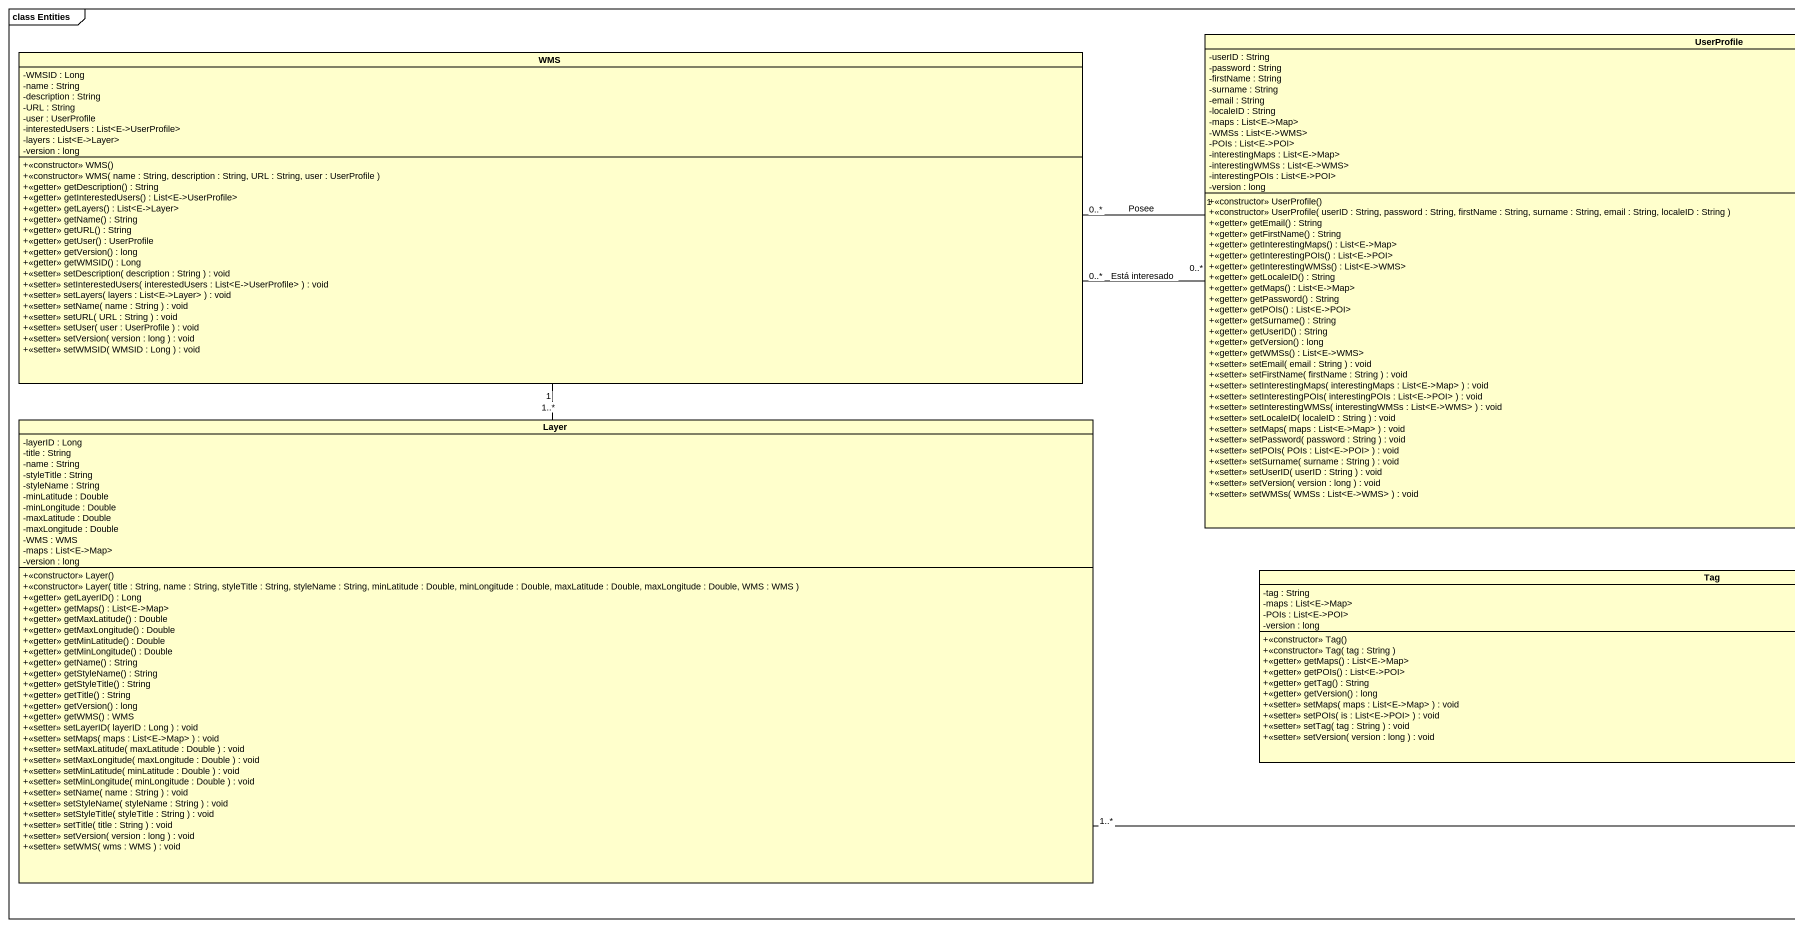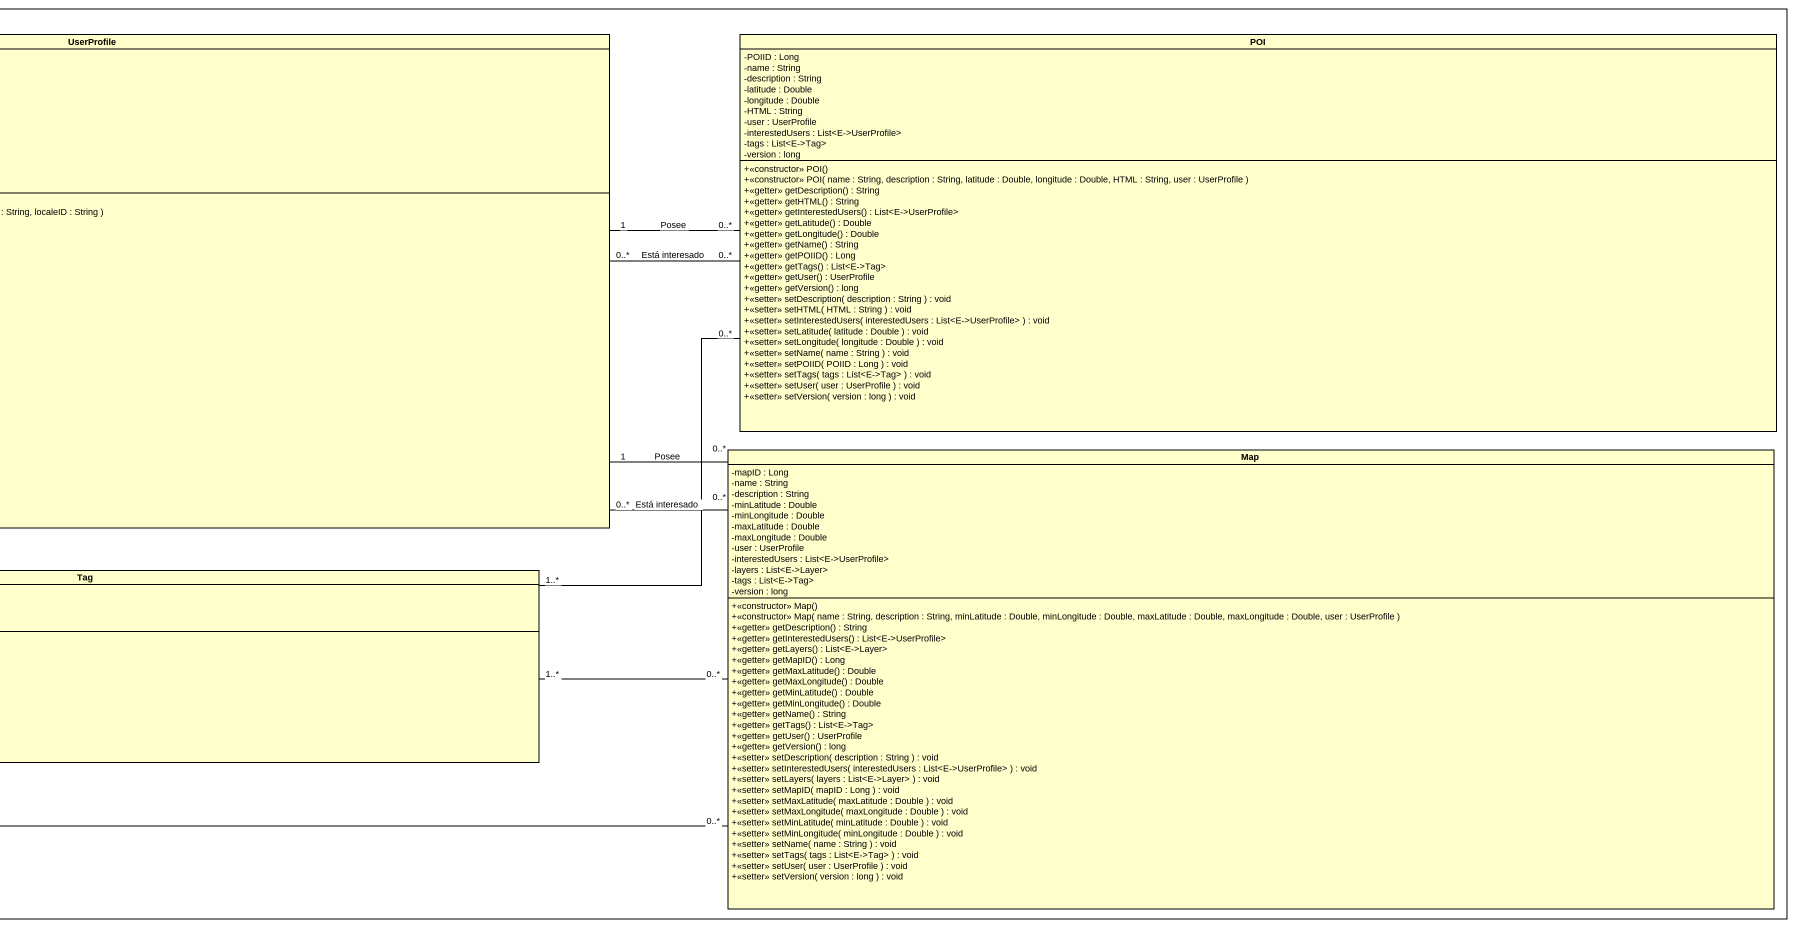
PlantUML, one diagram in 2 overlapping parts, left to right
@startuml
mainframe class Entities
hide circle
hide empty members
skinparam classAttributeIconSize 0
class WMS {
  -WMSID : Long
  -name : String
  -description : String
  -URL : String
  -user : UserProfile
  -interestedUsers : List<E->UserProfile>
  -layers : List<E->Layer>
  -version : long
  +<<constructor>> WMS()
  +<<constructor>> WMS( name : String, description : String, URL : String, user : UserProfile )
  +<<getter>> getDescription() : String
  +<<getter>> getInterestedUsers() : List<E->UserProfile>
  +<<getter>> getLayers() : List<E->Layer>
  +<<getter>> getName() : String
  +<<getter>> getURL() : String
  +<<getter>> getUser() : UserProfile
  +<<getter>> getVersion() : long
  +<<getter>> getWMSID() : Long
  +<<setter>> setDescription( description : String ) : void
  +<<setter>> setInterestedUsers( interestedUsers : List<E->UserProfile> ) : void
  +<<setter>> setLayers( layers : List<E->Layer> ) : void
  +<<setter>> setName( name : String ) : void
  +<<setter>> setURL( URL : String ) : void
  +<<setter>> setUser( user : UserProfile ) : void
  +<<setter>> setVersion( version : long ) : void
  +<<setter>> setWMSID( WMSID : Long ) : void
}
class UserProfile {
  -userID : String
  -password : String
  -firstName : String
  -surname : String
  -email : String
  -localeID : String
  -maps : List<E->Map>
  -WMSs : List<E->WMS>
  -POIs : List<E->POI>
  -interestingMaps : List<E->Map>
  -interestingWMSs : List<E->WMS>
  -interestingPOIs : List<E->POI>
  -version : long
  +<<constructor>> UserProfile()
  +<<constructor>> UserProfile( userID : String, password : String, firstName : String, surname : String, email : String, localeID : String )
  +<<getter>> getEmail() : String
  +<<getter>> getFirstName() : String
  +<<getter>> getInterestingMaps() : List<E->Map>
  +<<getter>> getInterestingPOIs() : List<E->POI>
  +<<getter>> getInterestingWMSs() : List<E->WMS>
  +<<getter>> getLocaleID() : String
  +<<getter>> getMaps() : List<E->Map>
  +<<getter>> getPassword() : String
  +<<getter>> getPOIs() : List<E->POI>
  +<<getter>> getSurname() : String
  +<<getter>> getUserID() : String
  +<<getter>> getVersion() : long
  +<<getter>> getWMSs() : List<E->WMS>
  +<<setter>> setEmail( email : String ) : void
  +<<setter>> setFirstName( firstName : String ) : void
  +<<setter>> setInterestingMaps( interestingMaps : List<E->Map> ) : void
  +<<setter>> setInterestingPOIs( interestingPOIs : List<E->POI> ) : void
  +<<setter>> setInterestingWMSs( interestingWMSs : List<E->WMS> ) : void
  +<<setter>> setLocaleID( localeID : String ) : void
  +<<setter>> setMaps( maps : List<E->Map> ) : void
  +<<setter>> setPassword( password : String ) : void
  +<<setter>> setPOIs( POIs : List<E->POI> ) : void
  +<<setter>> setSurname( surname : String ) : void
  +<<setter>> setUserID( userID : String ) : void
  +<<setter>> setVersion( version : long ) : void
  +<<setter>> setWMSs( WMSs : List<E->WMS> ) : void
}
class POI {
  -POIID : Long
  -name : String
  -description : String
  -latitude : Double
  -longitude : Double
  -HTML : String
  -user : UserProfile
  -interestedUsers : List<E->UserProfile>
  -tags : List<E->Tag>
  -version : long
  +<<constructor>> POI()
  +<<constructor>> POI( name : String, description : String, latitude : Double, longitude : Double, HTML : String, user : UserProfile )
  +<<getter>> getDescription() : String
  +<<getter>> getHTML() : String
  +<<getter>> getInterestedUsers() : List<E->UserProfile>
  +<<getter>> getLatitude() : Double
  +<<getter>> getLongitude() : Double
  +<<getter>> getName() : String
  +<<getter>> getPOIID() : Long
  +<<getter>> getTags() : List<E->Tag>
  +<<getter>> getUser() : UserProfile
  +<<getter>> getVersion() : long
  +<<setter>> setDescription( description : String ) : void
  +<<setter>> setHTML( HTML : String ) : void
  +<<setter>> setInterestedUsers( interestedUsers : List<E->UserProfile> ) : void
  +<<setter>> setLatitude( latitude : Double ) : void
  +<<setter>> setLongitude( longitude : Double ) : void
  +<<setter>> setName( name : String ) : void
  +<<setter>> setPOIID( POIID : Long ) : void
  +<<setter>> setTags( tags : List<E->Tag> ) : void
  +<<setter>> setUser( user : UserProfile ) : void
  +<<setter>> setVersion( version : long ) : void
}
class Layer {
  -layerID : Long
  -title : String
  -name : String
  -styleTitle : String
  -styleName : String
  -minLatitude : Double
  -minLongitude : Double
  -maxLatitude : Double
  -maxLongitude : Double
  -WMS : WMS
  -maps : List<E->Map>
  -version : long
  +<<constructor>> Layer()
  +<<constructor>> Layer( title : String, name : String, styleTitle : String, styleName : String, minLatitude : Double, minLongitude : Double, maxLatitude : Double, maxLongitude : Double, WMS : WMS )
  +<<getter>> getLayerID() : Long
  +<<getter>> getMaps() : List<E->Map>
  +<<getter>> getMaxLatitude() : Double
  +<<getter>> getMaxLongitude() : Double
  +<<getter>> getMinLatitude() : Double
  +<<getter>> getMinLongitude() : Double
  +<<getter>> getName() : String
  +<<getter>> getStyleName() : String
  +<<getter>> getStyleTitle() : String
  +<<getter>> getTitle() : String
  +<<getter>> getVersion() : long
  +<<getter>> getWMS() : WMS
  +<<setter>> setLayerID( layerID : Long ) : void
  +<<setter>> setMaps( maps : List<E->Map> ) : void
  +<<setter>> setMaxLatitude( maxLatitude : Double ) : void
  +<<setter>> setMaxLongitude( maxLongitude : Double ) : void
  +<<setter>> setMinLatitude( minLatitude : Double ) : void
  +<<setter>> setMinLongitude( minLongitude : Double ) : void
  +<<setter>> setName( name : String ) : void
  +<<setter>> setStyleName( styleName : String ) : void
  +<<setter>> setStyleTitle( styleTitle : String ) : void
  +<<setter>> setTitle( title : String ) : void
  +<<setter>> setVersion( version : long ) : void
  +<<setter>> setWMS( wms : WMS ) : void
}
class "Map" as Map_ {
  -mapID : Long
  -name : String
  -description : String
  -minLatitude : Double
  -minLongitude : Double
  -maxLatitude : Double
  -maxLongitude : Double
  -user : UserProfile
  -interestedUsers : List<E->UserProfile>
  -layers : List<E->Layer>
  -tags : List<E->Tag>
  -version : long
  +<<constructor>> Map()
  +<<constructor>> Map( name : String, description : String, minLatitude : Double, minLongitude : Double, maxLatitude : Double, maxLongitude : Double, user : UserProfile )
  +<<getter>> getDescription() : String
  +<<getter>> getInterestedUsers() : List<E->UserProfile>
  +<<getter>> getLayers() : List<E->Layer>
  +<<getter>> getMapID() : Long
  +<<getter>> getMaxLatitude() : Double
  +<<getter>> getMaxLongitude() : Double
  +<<getter>> getMinLatitude() : Double
  +<<getter>> getMinLongitude() : Double
  +<<getter>> getName() : String
  +<<getter>> getTags() : List<E->Tag>
  +<<getter>> getUser() : UserProfile
  +<<getter>> getVersion() : long
  +<<setter>> setDescription( description : String ) : void
  +<<setter>> setInterestedUsers( interestedUsers : List<E->UserProfile> ) : void
  +<<setter>> setLayers( layers : List<E->Layer> ) : void
  +<<setter>> setMapID( mapID : Long ) : void
  +<<setter>> setMaxLatitude( maxLatitude : Double ) : void
  +<<setter>> setMaxLongitude( maxLongitude : Double ) : void
  +<<setter>> setMinLatitude( minLatitude : Double ) : void
  +<<setter>> setMinLongitude( minLongitude : Double ) : void
  +<<setter>> setName( name : String ) : void
  +<<setter>> setTags( tags : List<E->Tag> ) : void
  +<<setter>> setUser( user : UserProfile ) : void
  +<<setter>> setVersion( version : long ) : void
}
class Tag {
  -tag : String
  -maps : List<E->Map>
  -POIs : List<E->POI>
  -version : long
  +<<constructor>> Tag()
  +<<constructor>> Tag( tag : String )
  +<<getter>> getMaps() : List<E->Map>
  +<<getter>> getPOIs() : List<E->POI>
  +<<getter>> getTag() : String
  +<<getter>> getVersion() : long
  +<<setter>> setMaps( maps : List<E->Map> ) : void
  +<<setter>> setPOIs( is : List<E->POI> ) : void
  +<<setter>> setTag( tag : String ) : void
  +<<setter>> setVersion( version : long ) : void
}
WMS "1" -- "1..*" Layer
UserProfile "1" -left- "0..*" WMS : Posee
UserProfile "0..*" -left- "0..*" WMS : Está interesado
UserProfile "1" -right- "0..*" POI : Posee
UserProfile "0..*" -right- "0..*" POI : Está interesado
UserProfile "1" -right- "0..*" Map_ : Posee
UserProfile "0..*" -right- "0..*" Map_ : Está interesado
POI "0..*" -left- "1..*" Tag
Map_ "0..*" -left- "1..*" Layer
Map_ "0..*" -left- "1..*" Tag
@enduml
